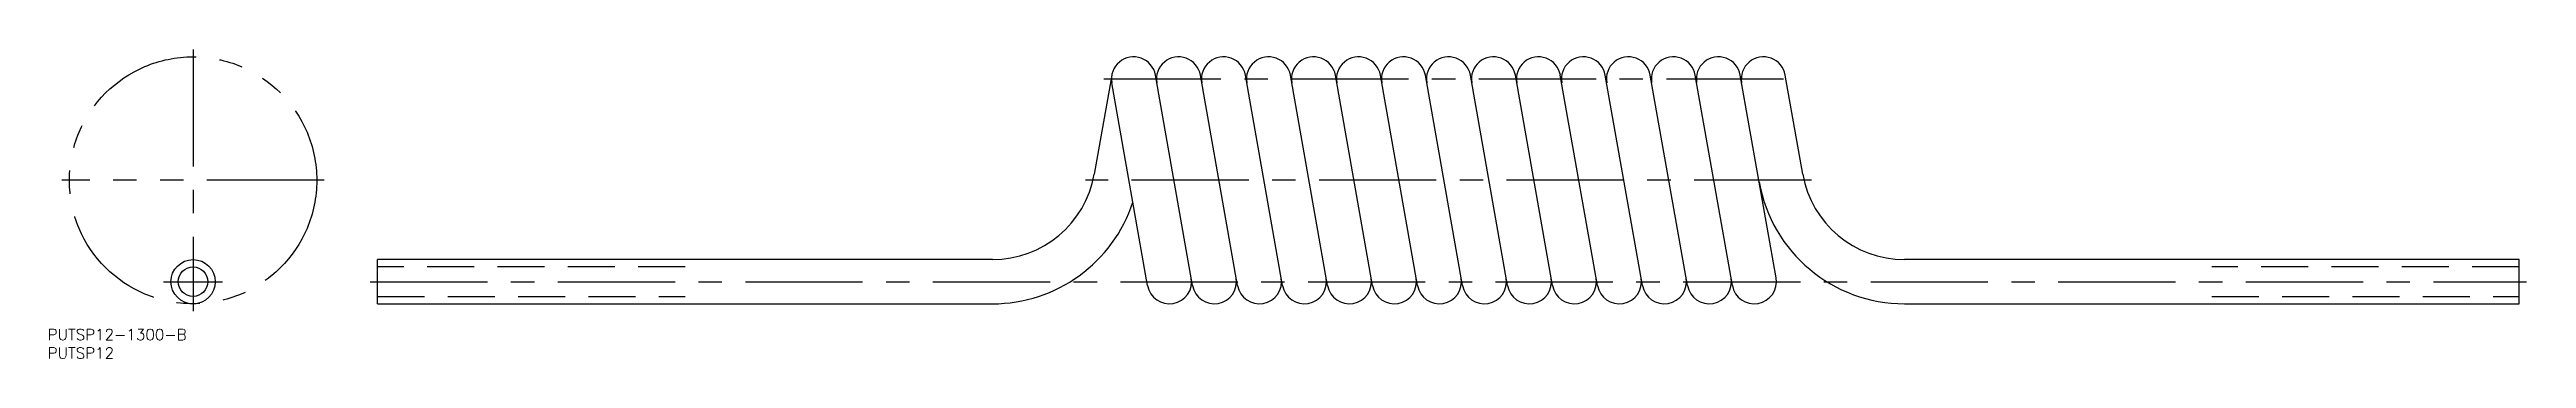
# Model space of a CAD drawing. Extents: x -39 to 632, y -21 to 63.
import ezdxf

# ---------------------------------------------------------------- set-up
doc = ezdxf.new("R2010")
doc.units = 0
for name, pattern in [('CENTER', [50.8, 31.75, -6.35, 6.35, -6.35]), ('DASHED', [19.05, 12.7, -6.35]), ('PHANTOM', [63.5, 31.75, -6.35, 6.35, -6.35, 6.35, -6.35])]:
    doc.linetypes.add(name, pattern=pattern)
doc.layers.get('0').update_dxf_attribs({"linetype": 'CONTINUOUS'})
doc.layers.add('CENTER', color=1, linetype='CENTER')
doc.styles.get("Standard").update_dxf_attribs({"font": 'txt.shx', "height": 3, "bigfont": 'bigfont.shx'})

msp = doc.modelspace()

# ---------------------------------------------------------------- linework, layer by layer
at = {"color": 7, "linetype": 'CONTINUOUS'}
for p, q in [((248.84, 56.04), (244.1, 29.14)), ((258.54, -1.04), (248.84, 53.96)), ((270.72, -1.04), (260.66, 56.04)), ((282.91, -1.04), (272.84, 56.04)), ((295.09, -1.04), (285.03, 56.04)), ((307.28, -1.04), (297.21, 56.04)), ((319.46, -1.04), (309.4, 56.04)), ((331.65, -1.04), (321.58, 56.04)), ((343.83, -1.04), (333.77, 56.04)), ((356.02, -1.04), (345.95, 56.04)), ((368.2, -1.04), (358.14, 56.04)), ((380.39, -1.04), (370.32, 56.04)), ((392.58, -1.04), (382.51, 56.04)), ((404.76, -1.04), (394.69, 56.04)), ((416.95, -1.04), (406.88, 56.04)), ((428.76, 1.04), (419.07, 56.04)), ((435.99, 29.14), (431.25, 56.04)), ((216.52, 6), (50, 6)), ((50, -6), (50, 6)), ((630, 6), (463.57, 6)), ((630, -6), (630, 6)), ((50, -6), (216.52, -6)), ((463.57, -6), (630, -6))]:
    msp.add_line(p, q, dxfattribs=at)
at = {"color": 3, "linetype": 'PHANTOM'}
msp.add_line((35.5, 27.5), (-35.5, 27.5), dxfattribs=at)
at = {"color": 3, "linetype": 'DASHED'}
for p, q in [((133.26, 4), (50, 4)), ((630, 4), (546.78, 4)), ((50, -4), (133.26, -4)), ((546.78, -4), (630, -4))]:
    msp.add_line(p, q, dxfattribs=at)
at = {"color": 3, "linetype": 'PHANTOM'}
msp.add_circle((0, 27.5), 33.5, dxfattribs=at)
at = {"color": 7, "linetype": 'CONTINUOUS'}
for radius in [6, 4]:
    msp.add_circle((0, 0), radius, dxfattribs=at)
for centre, radius, start, end in [((254.75, 55), 6, 10, 190), ((266.93, 55), 6, 10, 190), ((279.12, 55), 6, 10, 190), ((291.31, 55), 6, 10, 190), ((303.49, 55), 6, 10, 190), ((315.68, 55), 6, 10, 190), ((327.86, 55), 6, 10, 190), ((340.05, 55), 6, 10, 190), ((352.23, 55), 6, 10, 190), ((364.42, 55), 6, 10, 190), ((376.6, 55), 6, 10, 190), ((388.79, 55), 6, 10, 190), ((400.97, 55), 6, 10, 190), ((413.16, 55), 6, 10, 190), ((425.34, 55), 6, 10, 190), ((216.52, 34), 28, 270, 350), ((463.57, 34), 40, 190, 270), ((463.57, 34), 28, 190, 270), ((216.52, 34), 40, 270, 341.92479), ((264.45, 0), 6, 190, 10), ((276.63, 0), 6, 190, 10), ((288.82, 0), 6, 190, 10), ((301, 0), 6, 190, 10), ((313.19, 0), 6, 190, 10), ((325.37, 0), 6, 190, 10), ((337.56, 0), 6, 190, 10), ((349.74, 0), 6, 190, 10), ((361.93, 0), 6, 190, 10), ((374.11, 0), 6, 190, 10), ((386.3, 0), 6, 190, 10), ((398.48, 0), 6, 190, 10), ((410.67, 0), 6, 190, 10), ((422.85, 0), 6, 190, 10)]:
    msp.add_arc(centre, radius, start, end, dxfattribs=at)
at = {"layer": 'CENTER', "color": 1, "linetype": 'CENTER'}
for p, q in [((0, 63), (0, -8)), ((246.66, 55), (433.43, 55)), ((438.33, 27.5), (241.76, 27.5)), ((-8, 0), (8, 0)), ((48, 0), (632, 0))]:
    msp.add_line(p, q, dxfattribs=at)

# ---------------------------------------------------------------- texts
at = {"color": 7, "linetype": 'CONTINUOUS'}
for s, p in [('PUTSP12-1300-B', (-39.39, -15.85)), ('PUTSP12', (-39.39, -20.85))]:
    msp.add_text(s, height=3, dxfattribs=at).set_placement(p)

doc.saveas('drawing.dxf')
